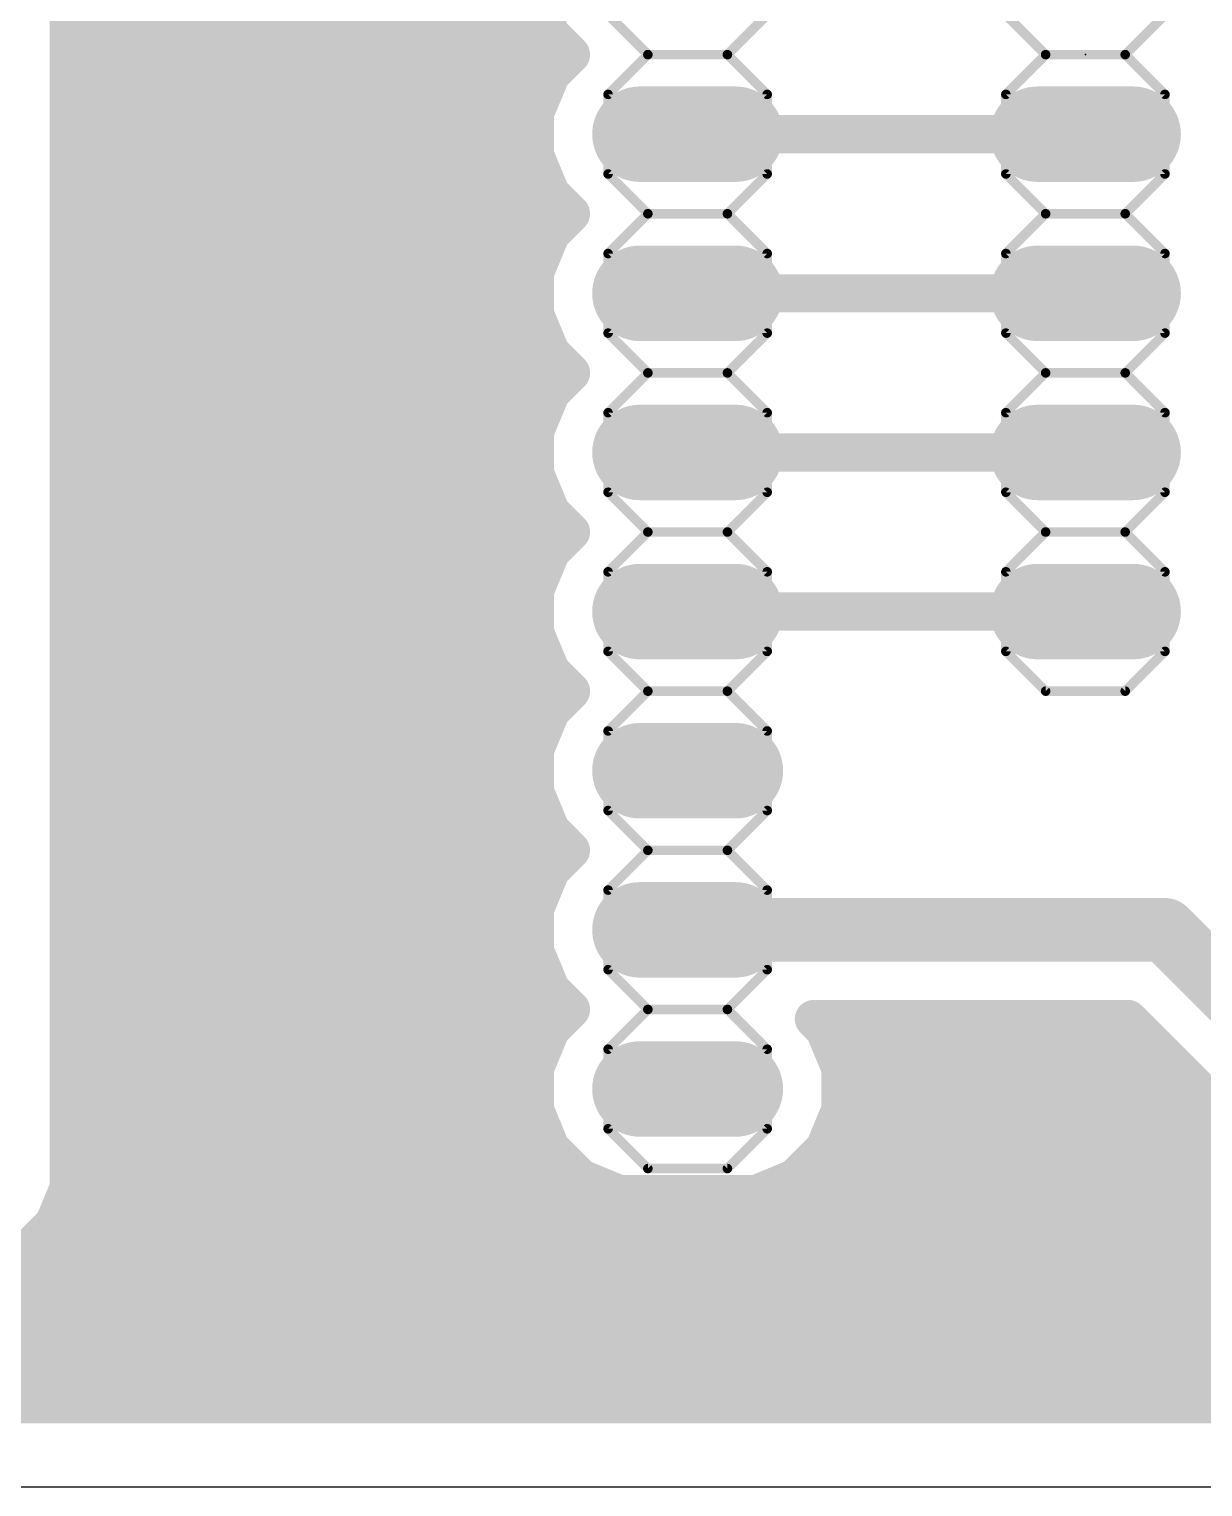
# Model space of a CAD drawing. Extents: x 2.5 to 54.6, y 1.3 to 50.5.
# Drawn here: x 25.05 to 43.78, y 1.27 to 24.54 of the extents above; entities that cross this region are included whole.
import ezdxf

# ---------------------------------------------------------------- set-up
doc = ezdxf.new("R2010")
doc.units = 0
for name, color, linetype in [('1', 12, 'CONTINUOUS'), ('17', 110, 'CONTINUOUS'), ('20', 31, 'CONTINUOUS'), ('21', 253, 'CONTINUOUS'), ('23', 53, 'CONTINUOUS'), ('51', 253, 'CONTINUOUS')]:
    doc.layers.add(name, color=color, linetype=linetype)

# ---------------------------------------------------------------- blocks, each defined once
blk = doc.blocks.new('RECT')
blk.add_solid([(-0.5, -0.5), (0.5, -0.5), (-0.5, 0.5), (0.5, 0.5)])
blk = doc.blocks.new('LONGP100')
at = {"const_width": 1}
blk.add_lwpolyline([(-0.5, 0), (0.5, 0)], dxfattribs=at)
at = {"const_width": 0.5}
for points in [[(-0.5, 0.25, 1), (-0.5, -0.25)], [(0.5, -0.25, 1), (0.5, 0.25)]]:
    blk.add_lwpolyline(points, format="xyb", dxfattribs=at)

msp = doc.modelspace()

# ---------------------------------------------------------------- linework, layer by layer
at = {"layer": '1'}
for points, const_width in [([(25.6794, 6.6582), (25.6794, 26.0282)], 0.6096), ([(33.1216, 25.0665), (33.3768, 24.4504)], 0.6096), ([(25.6794, 24.384), (33.4432, 24.384)], 0.6096), ([(33.3768, 24.4504), (33.6972, 24.13)], 0.6096), ([(33.6972, 24.13), (33.3768, 23.8096)], 0.6096), ([(25.6794, 23.7744), (33.3622, 23.7744)], 0.6096), ([(33.3768, 23.8096), (33.1216, 23.1935)], 0.6096), ([(25.6794, 23.1648), (33.1216, 23.1648)], 0.6096), ([(33.1216, 23.1935), (33.1216, 22.5265)], 0.6096), ([(35.56, 22.86), (41.91, 22.86)], 0.6096), ([(25.6794, 22.5552), (33.1216, 22.5552)], 0.6096), ([(33.1216, 22.5265), (33.3768, 21.9104)], 0.6096), ([(25.6794, 21.9456), (33.3622, 21.9456)], 0.6096), ([(33.3768, 21.9104), (33.6972, 21.59)], 0.6096), ([(33.6972, 21.59), (33.3768, 21.2696)], 0.6096), ([(25.6794, 21.336), (33.4432, 21.336)], 0.6096), ([(33.3768, 21.2696), (33.1216, 20.6535)], 0.6096), ([(25.6794, 20.7264), (33.1518, 20.7264)], 0.6096), ([(33.1216, 20.6535), (33.1216, 19.9865)], 0.6096), ([(35.56, 20.32), (41.91, 20.32)], 0.6096), ([(25.6794, 20.1168), (33.1216, 20.1168)], 0.6096), ([(33.1216, 19.9865), (33.3768, 19.3704)], 0.6096), ([(25.6794, 19.5072), (33.3201, 19.5072)], 0.6096), ([(33.3768, 19.3704), (33.6972, 19.05)], 0.6096), ([(33.6972, 19.05), (33.3768, 18.7296)], 0.6096), ([(25.6794, 18.8976), (33.5448, 18.8976)], 0.6096), ([(33.3768, 18.7296), (33.1216, 18.1135)], 0.6096), ([(25.6794, 18.288), (33.1939, 18.288)], 0.6096), ([(33.1216, 18.1135), (33.1216, 17.4465)], 0.6096), ([(25.6794, 17.6784), (33.1216, 17.6784)], 0.6096), ([(35.56, 17.78), (41.91, 17.78)], 0.6096), ([(33.1216, 17.4465), (33.3768, 16.8304)], 0.6096), ([(25.6794, 17.0688), (33.2781, 17.0688)], 0.6096), ([(33.3768, 16.8304), (33.6972, 16.51)], 0.6096), ([(25.6794, 16.4592), (33.6464, 16.4592)], 0.6096), ([(33.6972, 16.51), (33.3768, 16.1896)], 0.6096), ([(33.3768, 16.1896), (33.1216, 15.5735)], 0.6096), ([(25.6794, 15.8496), (33.236, 15.8496)], 0.6096), ([(33.1216, 15.5735), (33.1216, 14.9065)], 0.6096), ([(25.6794, 15.24), (33.1216, 15.24)], 0.6096), ([(35.56, 15.24), (41.91, 15.24)], 0.6096), ([(33.1216, 14.9065), (33.3768, 14.2904)], 0.6096), ([(25.6794, 14.6304), (33.236, 14.6304)], 0.6096), ([(33.3768, 14.2904), (33.6972, 13.97)], 0.6096), ([(25.6794, 14.0208), (33.6464, 14.0208)], 0.6096), ([(33.6972, 13.97), (33.3768, 13.6496)], 0.6096), ([(33.3768, 13.6496), (33.1216, 13.0335)], 0.6096), ([(25.6794, 13.4112), (33.2781, 13.4112)], 0.6096), ([(33.1216, 13.0335), (33.1216, 12.3665)], 0.6096), ([(25.6794, 12.8016), (33.1216, 12.8016)], 0.6096), ([(33.1216, 12.3665), (33.3768, 11.7504)], 0.6096), ([(25.6794, 12.192), (33.1939, 12.192)], 0.6096), ([(25.6794, 11.5824), (33.5448, 11.5824)], 0.6096), ([(33.3768, 11.7504), (33.6972, 11.43)], 0.6096), ([(33.6972, 11.43), (33.3768, 11.1096)], 0.6096), ([(33.3768, 11.1096), (33.1216, 10.4935)], 0.6096), ([(25.6794, 10.9728), (33.3202, 10.9728)], 0.6096), ([(33.1216, 10.4935), (33.1216, 9.8265)], 0.6096), ([(25.6794, 10.3632), (33.1216, 10.3632)], 0.6096), ([(35.56, 10.16), (43.18, 10.16)], 1.016), ([(43.18, 10.16), (45.72, 7.62)], 1.016), ([(25.6794, 9.7536), (33.1518, 9.7536)], 0.6096), ([(33.1216, 9.8265), (33.3768, 9.2104)], 0.6096), ([(25.6794, 9.144), (33.4432, 9.144)], 0.6096), ([(33.3768, 9.2104), (33.6972, 8.89)], 0.6096), ([(33.6972, 8.89), (33.3768, 8.5696)], 0.6096), ([(33.3768, 8.5696), (33.1216, 7.9535)], 0.6096), ([(37.7432, 8.5696), (37.5752, 8.7376)], 0.6096), ([(37.5752, 8.7376), (42.5908, 8.7376)], 0.6096), ([(37.9984, 7.9535), (37.7432, 8.5696)], 0.6096), ([(42.5908, 8.7376), (44.5141, 6.8143)], 0.6096), ([(25.6794, 8.5344), (33.3622, 8.5344)], 0.6096), ([(37.7578, 8.5344), (42.794, 8.5344)], 0.6096), ([(25.6794, 7.9248), (33.1216, 7.9248)], 0.6096), ([(33.1216, 7.9535), (33.1216, 7.2865)], 0.6096), ([(37.9984, 7.2865), (37.9984, 7.9535)], 0.6096), ([(37.9984, 7.9248), (43.4036, 7.9248)], 0.6096), ([(25.6794, 7.3152), (33.1216, 7.3152)], 0.6096), ([(33.1216, 7.2865), (33.3768, 6.6704)], 0.6096), ([(37.7432, 6.6704), (37.9984, 7.2865)], 0.6096), ([(37.9984, 7.3152), (44.0132, 7.3152)], 0.6096), ([(25.6794, 6.7056), (33.3622, 6.7056)], 0.6096), ([(37.7578, 6.7056), (44.6228, 6.7056)], 0.6096), ([(25.6794, 6.0418), (25.6794, 6.6582)], 0.6096), ([(33.3768, 6.6704), (33.8484, 6.1988)], 0.6096), ([(37.2716, 6.1988), (37.7432, 6.6704)], 0.6096), ([(25.4435, 5.4723), (25.6794, 6.0418)], 0.6096), ([(25.6794, 6.096), (34.0966, 6.096)], 0.6096), ([(33.8484, 6.1988), (34.4645, 5.9436)], 0.6096), ([(36.6555, 5.9436), (37.2716, 6.1988)], 0.6096), ([(37.0234, 6.096), (48.0311, 6.096)], 0.6096), ([(34.4645, 5.9436), (36.6555, 5.9436)], 0.6096), ([(22.9035, 2.9323), (25.4435, 5.4723)], 0.6096), ([(25.4493, 5.4864), (48.5308, 5.4864)], 0.6096), ([(24.848, 4.8768), (53.2692, 4.8768)], 0.6096), ([(24.2384, 4.2672), (53.2692, 4.2672)], 0.6096), ([(23.6288, 3.6576), (53.2692, 3.6576)], 0.6096), ([(23.0192, 3.048), (53.2692, 3.048)], 0.6096), ([(53.2692, 2.5908), (22.562, 2.5908)], 0.6096)]:
    msp.add_lwpolyline(points, dxfattribs=dict(at, const_width=const_width))
for points, const_width in [([(25.6794, 24.5364, 1), (25.6794, 24.2316)], 0.3048), ([(33.4846, 24.5582, 1), (33.2691, 24.3426)], 0.3048), ([(33.4432, 24.2316, 1), (33.4432, 24.5364)], 0.3048), ([(33.236, 24.3921, 1), (33.5176, 24.5087)], 0.3048), ([(33.805, 24.0222, 1), (33.5894, 24.2378)], 0.3048), ([(33.5894, 24.0222, 1), (33.805, 24.2378)], 0.3048), ([(25.6794, 23.9268, 1), (25.6794, 23.622)], 0.3048), ([(33.2691, 23.9174, 1), (33.4846, 23.7018)], 0.3048), ([(33.5176, 23.7513, 1), (33.236, 23.8679)], 0.3048), ([(33.3622, 23.622, 1), (33.3622, 23.9268)], 0.3048), ([(25.6794, 23.3172, 1), (25.6794, 23.0124)], 0.3048), ([(33.274, 23.1935, 1), (32.9692, 23.1935)], 0.3048), ([(32.9808, 23.2518, 1), (33.2624, 23.1351)], 0.3048), ([(33.1216, 23.0124, 1), (33.1216, 23.3172)], 0.3048), ([(35.56, 23.0124, 1), (35.56, 22.7076)], 0.3048), ([(41.91, 22.7076, 1), (41.91, 23.0124)], 0.3048), ([(25.6794, 22.7076, 1), (25.6794, 22.4028)], 0.3048), ([(33.2624, 22.5849, 1), (32.9808, 22.4682)], 0.3048), ([(33.1216, 22.4028, 1), (33.1216, 22.7076)], 0.3048), ([(32.9692, 22.5265, 1), (33.274, 22.5265)], 0.3048), ([(25.6794, 22.098, 1), (25.6794, 21.7932)], 0.3048), ([(33.4846, 22.0182, 1), (33.2691, 21.8026)], 0.3048), ([(33.236, 21.8521, 1), (33.5176, 21.9687)], 0.3048), ([(33.3622, 21.7932, 1), (33.3622, 22.098)], 0.3048), ([(33.805, 21.4822, 1), (33.5894, 21.6978)], 0.3048), ([(25.6794, 21.4884, 1), (25.6794, 21.1836)], 0.3048), ([(33.4432, 21.1836, 1), (33.4432, 21.4884)], 0.3048), ([(33.5894, 21.4822, 1), (33.805, 21.6978)], 0.3048), ([(33.2691, 21.3774, 1), (33.4846, 21.1618)], 0.3048), ([(33.5176, 21.2113, 1), (33.236, 21.3279)], 0.3048), ([(25.6794, 20.8788, 1), (25.6794, 20.574)], 0.3048), ([(33.274, 20.6535, 1), (32.9692, 20.6535)], 0.3048), ([(33.1518, 20.574, 1), (33.1518, 20.8788)], 0.3048), ([(32.9808, 20.7118, 1), (33.2624, 20.5951)], 0.3048), ([(35.56, 20.4724, 1), (35.56, 20.1676)], 0.3048), ([(41.91, 20.1676, 1), (41.91, 20.4724)], 0.3048), ([(25.6794, 20.2692, 1), (25.6794, 19.9644)], 0.3048), ([(33.2624, 20.0449, 1), (32.9808, 19.9282)], 0.3048), ([(33.1216, 19.9644, 1), (33.1216, 20.2692)], 0.3048), ([(32.9692, 19.9865, 1), (33.274, 19.9865)], 0.3048), ([(25.6794, 19.6596, 1), (25.6794, 19.3548)], 0.3048), ([(33.3201, 19.3548, 1), (33.3201, 19.6596)], 0.3048), ([(33.4846, 19.4782, 1), (33.2691, 19.2626)], 0.3048), ([(33.236, 19.3121, 1), (33.5176, 19.4287)], 0.3048), ([(33.805, 18.9422, 1), (33.5894, 19.1578)], 0.3048), ([(25.6794, 19.05, 1), (25.6794, 18.7452)], 0.3048), ([(33.5448, 18.7452, 1), (33.5448, 19.05)], 0.3048), ([(33.5894, 18.9422, 1), (33.805, 19.1578)], 0.3048), ([(33.2691, 18.8374, 1), (33.4846, 18.6218)], 0.3048), ([(33.5176, 18.6713, 1), (33.236, 18.7879)], 0.3048), ([(25.6794, 18.4404, 1), (25.6794, 18.1356)], 0.3048), ([(33.274, 18.1135, 1), (32.9692, 18.1135)], 0.3048), ([(33.1939, 18.1356, 1), (33.1939, 18.4404)], 0.3048), ([(32.9808, 18.1718, 1), (33.2624, 18.0551)], 0.3048), ([(25.6794, 17.8308, 1), (25.6794, 17.526)], 0.3048), ([(33.1216, 17.526, 1), (33.1216, 17.8308)], 0.3048), ([(35.56, 17.9324, 1), (35.56, 17.6276)], 0.3048), ([(41.91, 17.6276, 1), (41.91, 17.9324)], 0.3048), ([(33.2624, 17.5049, 1), (32.9808, 17.3882)], 0.3048), ([(32.9692, 17.4465, 1), (33.274, 17.4465)], 0.3048), ([(25.6794, 17.2212, 1), (25.6794, 16.9164)], 0.3048), ([(33.2781, 16.9164, 1), (33.2781, 17.2212)], 0.3048), ([(33.4846, 16.9382, 1), (33.2691, 16.7226)], 0.3048), ([(33.236, 16.7721, 1), (33.5176, 16.8887)], 0.3048), ([(25.6794, 16.6116, 1), (25.6794, 16.3068)], 0.3048), ([(33.805, 16.4022, 1), (33.5894, 16.6178)], 0.3048), ([(33.5894, 16.4022, 1), (33.805, 16.6178)], 0.3048), ([(33.6464, 16.3068, 1), (33.6464, 16.6116)], 0.3048), ([(33.2691, 16.2974, 1), (33.4846, 16.0818)], 0.3048), ([(33.5176, 16.1313, 1), (33.236, 16.2479)], 0.3048), ([(25.6794, 16.002, 1), (25.6794, 15.6972)], 0.3048), ([(33.236, 15.6972, 1), (33.236, 16.002)], 0.3048), ([(33.274, 15.5735, 1), (32.9692, 15.5735)], 0.3048), ([(32.9808, 15.6318, 1), (33.2624, 15.5151)], 0.3048), ([(25.6794, 15.3924, 1), (25.6794, 15.0876)], 0.3048), ([(33.1216, 15.0876, 1), (33.1216, 15.3924)], 0.3048), ([(35.56, 15.3924, 1), (35.56, 15.0876)], 0.3048), ([(41.91, 15.0876, 1), (41.91, 15.3924)], 0.3048), ([(33.2624, 14.9649, 1), (32.9808, 14.8482)], 0.3048), ([(25.6794, 14.7828, 1), (25.6794, 14.478)], 0.3048), ([(32.9692, 14.9065, 1), (33.274, 14.9065)], 0.3048), ([(33.236, 14.478, 1), (33.236, 14.7828)], 0.3048), ([(33.4846, 14.3982, 1), (33.2691, 14.1826)], 0.3048), ([(33.236, 14.2321, 1), (33.5176, 14.3487)], 0.3048), ([(25.6794, 14.1732, 1), (25.6794, 13.8684)], 0.3048), ([(33.805, 13.8622, 1), (33.5894, 14.0778)], 0.3048), ([(33.5894, 13.8622, 1), (33.805, 14.0778)], 0.3048), ([(33.6464, 13.8684, 1), (33.6464, 14.1732)], 0.3048), ([(33.2691, 13.7574, 1), (33.4846, 13.5418)], 0.3048), ([(33.5176, 13.5913, 1), (33.236, 13.7079)], 0.3048), ([(25.6794, 13.5636, 1), (25.6794, 13.2588)], 0.3048), ([(33.2781, 13.2588, 1), (33.2781, 13.5636)], 0.3048), ([(33.274, 13.0335, 1), (32.9692, 13.0335)], 0.3048), ([(25.6794, 12.954, 1), (25.6794, 12.6492)], 0.3048), ([(32.9808, 13.0918, 1), (33.2624, 12.9751)], 0.3048), ([(33.1216, 12.6492, 1), (33.1216, 12.954)], 0.3048), ([(33.2624, 12.4249, 1), (32.9808, 12.3082)], 0.3048), ([(25.6794, 12.3444, 1), (25.6794, 12.0396)], 0.3048), ([(32.9692, 12.3665, 1), (33.274, 12.3665)], 0.3048), ([(33.1939, 12.0396, 1), (33.1939, 12.3444)], 0.3048), ([(25.6794, 11.7348, 1), (25.6794, 11.43)], 0.3048), ([(33.4846, 11.8582, 1), (33.2691, 11.6426)], 0.3048), ([(33.236, 11.6921, 1), (33.5176, 11.8087)], 0.3048), ([(33.5448, 11.43, 1), (33.5448, 11.7348)], 0.3048), ([(33.805, 11.3222, 1), (33.5894, 11.5378)], 0.3048), ([(33.5894, 11.3222, 1), (33.805, 11.5378)], 0.3048), ([(33.5176, 11.0513, 1), (33.236, 11.1679)], 0.3048), ([(25.6794, 11.1252, 1), (25.6794, 10.8204)], 0.3048), ([(33.2691, 11.2174, 1), (33.4846, 11.0018)], 0.3048), ([(33.3202, 10.8204, 1), (33.3202, 11.1252)], 0.3048), ([(33.274, 10.4935, 1), (32.9692, 10.4935)], 0.3048), ([(32.9808, 10.5518, 1), (33.2624, 10.4351)], 0.3048), ([(25.6794, 10.5156, 1), (25.6794, 10.2108)], 0.3048), ([(33.1216, 10.2108, 1), (33.1216, 10.5156)], 0.3048), ([(35.56, 10.414, 1), (35.56, 9.906)], 0.508), ([(43.3596, 10.3396, 1), (43.0004, 9.9804)], 0.508), ([(43.18, 9.906, 1), (43.18, 10.414)], 0.508), ([(25.6794, 9.906, 1), (25.6794, 9.6012)], 0.3048), ([(33.2624, 9.8849, 1), (32.9808, 9.7682)], 0.3048), ([(33.1518, 9.6012, 1), (33.1518, 9.906)], 0.3048), ([(32.9692, 9.8265, 1), (33.274, 9.8265)], 0.3048), ([(25.6794, 9.2964, 1), (25.6794, 8.9916)], 0.3048), ([(33.4846, 9.3182, 1), (33.2691, 9.1026)], 0.3048), ([(33.236, 9.1521, 1), (33.5176, 9.2687)], 0.3048), ([(33.4432, 8.9916, 1), (33.4432, 9.2964)], 0.3048), ([(33.805, 8.7822, 1), (33.5894, 8.9978)], 0.3048), ([(33.5894, 8.7822, 1), (33.805, 8.9978)], 0.3048), ([(33.5176, 8.5113, 1), (33.236, 8.6279)], 0.3048), ([(37.6829, 8.8454, 1), (37.4674, 8.6298)], 0.3048), ([(37.5752, 8.89, 1), (37.5752, 8.5852)], 0.3048), ([(37.884, 8.6279, 1), (37.6024, 8.5113)], 0.3048), ([(42.6986, 8.8454, 1), (42.4831, 8.6298)], 0.3048), ([(42.5908, 8.5852, 1), (42.5908, 8.89)], 0.3048), ([(25.6794, 8.6868, 1), (25.6794, 8.382)], 0.3048), ([(33.2691, 8.6774, 1), (33.4846, 8.4618)], 0.3048), ([(33.3622, 8.382, 1), (33.3622, 8.6868)], 0.3048), ([(37.7578, 8.6868, 1), (37.7578, 8.382)], 0.3048), ([(37.6354, 8.4618, 1), (37.8509, 8.6774)], 0.3048), ([(42.794, 8.382, 1), (42.794, 8.6868)], 0.3048), ([(25.6794, 8.0772, 1), (25.6794, 7.7724)], 0.3048), ([(33.274, 7.9535, 1), (32.9692, 7.9535)], 0.3048), ([(32.9808, 8.0118, 1), (33.2624, 7.8951)], 0.3048), ([(33.1216, 7.7724, 1), (33.1216, 8.0772)], 0.3048), ([(38.1508, 7.9535, 1), (37.846, 7.9535)], 0.3048), ([(37.9984, 8.0772, 1), (37.9984, 7.7724)], 0.3048), ([(37.8576, 7.8951, 1), (38.1392, 8.0118)], 0.3048), ([(43.4036, 7.7724, 1), (43.4036, 8.0772)], 0.3048), ([(25.6794, 7.4676, 1), (25.6794, 7.1628)], 0.3048), ([(33.2624, 7.3449, 1), (32.9808, 7.2282)], 0.3048), ([(33.1216, 7.1628, 1), (33.1216, 7.4676)], 0.3048), ([(37.9984, 7.4676, 1), (37.9984, 7.1628)], 0.3048), ([(38.1392, 7.2282, 1), (37.8576, 7.3449)], 0.3048), ([(32.9692, 7.2865, 1), (33.274, 7.2865)], 0.3048), ([(37.846, 7.2865, 1), (38.1508, 7.2865)], 0.3048), ([(25.6794, 6.858, 1), (25.6794, 6.5532)], 0.3048), ([(33.3622, 6.5532, 1), (33.3622, 6.858)], 0.3048), ([(37.7578, 6.858, 1), (37.7578, 6.5532)], 0.3048), ([(25.8318, 6.6582, 1), (25.527, 6.6582)], 0.3048), ([(25.527, 6.6582, 1), (25.8318, 6.6582)], 0.3048), ([(33.4846, 6.7782, 1), (33.2691, 6.5626)], 0.3048), ([(33.236, 6.6121, 1), (33.5176, 6.7287)], 0.3048), ([(37.6024, 6.7287, 1), (37.884, 6.6121)], 0.3048), ([(37.8509, 6.5626, 1), (37.6354, 6.7782)], 0.3048), ([(25.6794, 6.2484, 1), (25.6794, 5.9436)], 0.3048), ([(25.8202, 5.9835, 1), (25.5386, 6.1001)], 0.3048), ([(33.9067, 6.3396, 1), (33.7901, 6.058)], 0.3048), ([(33.7406, 6.0911, 1), (33.9562, 6.3066)], 0.3048), ([(34.0966, 5.9436, 1), (34.0966, 6.2484)], 0.3048), ([(37.0234, 6.2484, 1), (37.0234, 5.9436)], 0.3048), ([(37.1638, 6.3066, 1), (37.3794, 6.0911)], 0.3048), ([(37.3299, 6.058, 1), (37.2133, 6.3396)], 0.3048), ([(25.527, 6.0418, 1), (25.8318, 6.0418)], 0.3048), ([(34.4645, 6.096, 1), (34.4645, 5.7912)], 0.3048), ([(34.4062, 5.8028, 1), (34.5229, 6.0844)], 0.3048), ([(36.5971, 6.0844, 1), (36.7138, 5.8028)], 0.3048), ([(36.6555, 5.7912, 1), (36.6555, 6.096)], 0.3048), ([(25.3027, 5.5307, 1), (25.5843, 5.414)], 0.3048), ([(25.4493, 5.6388, 1), (25.4493, 5.334)], 0.3048), ([(25.5513, 5.3646, 1), (25.3358, 5.5801)], 0.3048)]:
    msp.add_lwpolyline(points, format="xyb", dxfattribs=dict(at, const_width=const_width))
at = {"layer": '20'}
msp.add_line((2.54, 1.27), (54.59, 1.27), dxfattribs=at)
at = {"layer": '21', "const_width": 0.1524}
for points in [[(34.925, 24.13), (34.29, 24.765)], [(36.83, 24.765), (36.195, 24.13)], [(41.275, 24.13), (40.64, 24.765)], [(43.18, 24.765), (42.545, 24.13)], [(34.29, 23.495), (34.925, 24.13)], [(36.195, 24.13), (34.925, 24.13)], [(36.195, 24.13), (36.83, 23.495)], [(40.64, 23.495), (41.275, 24.13)], [(42.545, 24.13), (41.275, 24.13)], [(42.545, 24.13), (43.18, 23.495)], [(34.29, 22.225), (34.29, 23.495)], [(36.83, 23.495), (36.83, 22.225)], [(40.64, 22.225), (40.64, 23.495)], [(43.18, 23.495), (43.18, 22.225)], [(34.925, 21.59), (34.29, 22.225)], [(36.83, 22.225), (36.195, 21.59)], [(41.275, 21.59), (40.64, 22.225)], [(43.18, 22.225), (42.545, 21.59)], [(34.925, 21.59), (34.29, 20.955)], [(36.195, 21.59), (34.925, 21.59)], [(36.83, 20.955), (36.195, 21.59)], [(40.64, 20.955), (41.275, 21.59)], [(42.545, 21.59), (41.275, 21.59)], [(42.545, 21.59), (43.18, 20.955)], [(34.29, 19.685), (34.29, 20.955)], [(36.83, 20.955), (36.83, 19.685)], [(40.64, 19.685), (40.64, 20.955)], [(43.18, 20.955), (43.18, 19.685)], [(34.925, 19.05), (34.29, 19.685)], [(36.83, 19.685), (36.195, 19.05)], [(41.275, 19.05), (40.64, 19.685)], [(43.18, 19.685), (42.545, 19.05)], [(34.29, 18.415), (34.925, 19.05)], [(36.195, 19.05), (34.925, 19.05)], [(36.195, 19.05), (36.83, 18.415)], [(41.275, 19.05), (40.64, 18.415)], [(42.545, 19.05), (41.275, 19.05)], [(43.18, 18.415), (42.545, 19.05)], [(34.29, 17.145), (34.29, 18.415)], [(36.83, 18.415), (36.83, 17.145)], [(40.64, 17.145), (40.64, 18.415)], [(43.18, 18.415), (43.18, 17.145)], [(34.925, 16.51), (34.29, 17.145)], [(36.83, 17.145), (36.195, 16.51)], [(41.275, 16.51), (40.64, 17.145)], [(43.18, 17.145), (42.545, 16.51)], [(34.29, 15.875), (34.925, 16.51)], [(36.195, 16.51), (34.925, 16.51)], [(36.195, 16.51), (36.83, 15.875)], [(41.275, 16.51), (40.64, 15.875)], [(42.545, 16.51), (41.275, 16.51)], [(43.18, 15.875), (42.545, 16.51)], [(34.29, 14.605), (34.29, 15.875)], [(36.83, 15.875), (36.83, 14.605)], [(40.64, 14.605), (40.64, 15.875)], [(43.18, 15.875), (43.18, 14.605)], [(34.925, 13.97), (34.29, 14.605)], [(36.83, 14.605), (36.195, 13.97)], [(41.275, 13.97), (40.64, 14.605)], [(43.18, 14.605), (42.545, 13.97)], [(34.925, 13.97), (34.29, 13.335)], [(36.195, 13.97), (34.925, 13.97)], [(36.83, 13.335), (36.195, 13.97)], [(42.545, 13.97), (41.275, 13.97)], [(34.29, 12.065), (34.29, 13.335)], [(36.83, 13.335), (36.83, 12.065)], [(34.925, 11.43), (34.29, 12.065)], [(36.83, 12.065), (36.195, 11.43)], [(34.29, 10.795), (34.925, 11.43)], [(36.195, 11.43), (34.925, 11.43)], [(36.195, 11.43), (36.83, 10.795)], [(34.29, 9.525), (34.29, 10.795)], [(36.83, 10.795), (36.83, 9.525)], [(34.925, 8.89), (34.29, 9.525)], [(36.83, 9.525), (36.195, 8.89)], [(34.29, 8.255), (34.925, 8.89)], [(36.195, 8.89), (34.925, 8.89)], [(36.195, 8.89), (36.83, 8.255)], [(34.29, 6.985), (34.29, 8.255)], [(36.83, 8.255), (36.83, 6.985)], [(34.925, 6.35), (34.29, 6.985)], [(36.83, 6.985), (36.195, 6.35)], [(36.195, 6.35), (34.925, 6.35)]]:
    msp.add_lwpolyline(points, dxfattribs=at)
at = {"layer": '21', "const_width": 0.0762}
for points in [[(34.925, 24.1681, 1), (34.925, 24.0919)], [(34.9519, 24.1031, 1), (34.8981, 24.1569)], [(36.2219, 24.1569, 1), (36.1681, 24.1031)], [(36.195, 24.0919, 1), (36.195, 24.1681)], [(41.275, 24.1681, 1), (41.275, 24.0919)], [(41.3019, 24.1031, 1), (41.2481, 24.1569)], [(42.5719, 24.1569, 1), (42.5181, 24.1031)], [(42.545, 24.0919, 1), (42.545, 24.1681)], [(34.8981, 24.1031, 1), (34.9519, 24.1569)], [(36.1681, 24.1569, 1), (36.2219, 24.1031)], [(41.2481, 24.1031, 1), (41.3019, 24.1569)], [(42.5181, 24.1569, 1), (42.5719, 24.1031)], [(34.3281, 23.495, 1), (34.2519, 23.495)], [(34.2631, 23.5219, 1), (34.3169, 23.4681)], [(36.8681, 23.495, 1), (36.7919, 23.495)], [(36.8031, 23.4681, 1), (36.8569, 23.5219)], [(40.6781, 23.495, 1), (40.6019, 23.495)], [(40.6131, 23.5219, 1), (40.6669, 23.4681)], [(43.2181, 23.495, 1), (43.1419, 23.495)], [(43.1531, 23.4681, 1), (43.2069, 23.5219)], [(34.2519, 22.225, 1), (34.3281, 22.225)], [(34.3169, 22.2519, 1), (34.2631, 22.1981)], [(36.7919, 22.225, 1), (36.8681, 22.225)], [(36.8569, 22.1981, 1), (36.8031, 22.2519)], [(40.6019, 22.225, 1), (40.6781, 22.225)], [(40.6669, 22.2519, 1), (40.6131, 22.1981)], [(43.1419, 22.225, 1), (43.2181, 22.225)], [(43.2069, 22.1981, 1), (43.1531, 22.2519)], [(34.925, 21.6281, 1), (34.925, 21.5519)], [(34.9519, 21.5631, 1), (34.8981, 21.6169)], [(34.8981, 21.5631, 1), (34.9519, 21.6169)], [(36.2219, 21.6169, 1), (36.1681, 21.5631)], [(36.1681, 21.6169, 1), (36.2219, 21.5631)], [(36.195, 21.5519, 1), (36.195, 21.6281)], [(41.275, 21.6281, 1), (41.275, 21.5519)], [(41.3019, 21.5631, 1), (41.2481, 21.6169)], [(41.2481, 21.5631, 1), (41.3019, 21.6169)], [(42.5719, 21.6169, 1), (42.5181, 21.5631)], [(42.5181, 21.6169, 1), (42.5719, 21.5631)], [(42.545, 21.5519, 1), (42.545, 21.6281)], [(34.3281, 20.955, 1), (34.2519, 20.955)], [(34.2631, 20.9819, 1), (34.3169, 20.9281)], [(36.8681, 20.955, 1), (36.7919, 20.955)], [(36.8031, 20.9281, 1), (36.8569, 20.9819)], [(40.6781, 20.955, 1), (40.6019, 20.955)], [(40.6131, 20.9819, 1), (40.6669, 20.9281)], [(43.2181, 20.955, 1), (43.1419, 20.955)], [(43.1531, 20.9281, 1), (43.2069, 20.9819)], [(34.2519, 19.685, 1), (34.3281, 19.685)], [(34.3169, 19.7119, 1), (34.2631, 19.6581)], [(36.7919, 19.685, 1), (36.8681, 19.685)], [(36.8569, 19.6581, 1), (36.8031, 19.7119)], [(40.6019, 19.685, 1), (40.6781, 19.685)], [(40.6669, 19.7119, 1), (40.6131, 19.6581)], [(43.1419, 19.685, 1), (43.2181, 19.685)], [(43.2069, 19.6581, 1), (43.1531, 19.7119)], [(34.925, 19.0881, 1), (34.925, 19.0119)], [(34.9519, 19.0231, 1), (34.8981, 19.0769)], [(34.8981, 19.0231, 1), (34.9519, 19.0769)], [(36.2219, 19.0769, 1), (36.1681, 19.0231)], [(36.1681, 19.0769, 1), (36.2219, 19.0231)], [(36.195, 19.0119, 1), (36.195, 19.0881)], [(41.275, 19.0881, 1), (41.275, 19.0119)], [(41.3019, 19.0231, 1), (41.2481, 19.0769)], [(41.2481, 19.0231, 1), (41.3019, 19.0769)], [(42.5719, 19.0769, 1), (42.5181, 19.0231)], [(42.5181, 19.0769, 1), (42.5719, 19.0231)], [(42.545, 19.0119, 1), (42.545, 19.0881)], [(34.3281, 18.415, 1), (34.2519, 18.415)], [(34.2631, 18.4419, 1), (34.3169, 18.3881)], [(36.8681, 18.415, 1), (36.7919, 18.415)], [(36.8031, 18.3881, 1), (36.8569, 18.4419)], [(40.6781, 18.415, 1), (40.6019, 18.415)], [(40.6131, 18.4419, 1), (40.6669, 18.3881)], [(43.2181, 18.415, 1), (43.1419, 18.415)], [(43.1531, 18.3881, 1), (43.2069, 18.4419)], [(34.3169, 17.1719, 1), (34.2631, 17.1181)], [(36.8569, 17.1181, 1), (36.8031, 17.1719)], [(40.6669, 17.1719, 1), (40.6131, 17.1181)], [(43.2069, 17.1181, 1), (43.1531, 17.1719)], [(34.2519, 17.145, 1), (34.3281, 17.145)], [(36.7919, 17.145, 1), (36.8681, 17.145)], [(40.6019, 17.145, 1), (40.6781, 17.145)], [(43.1419, 17.145, 1), (43.2181, 17.145)], [(34.925, 16.5481, 1), (34.925, 16.4719)], [(34.9519, 16.4831, 1), (34.8981, 16.5369)], [(34.8981, 16.4831, 1), (34.9519, 16.5369)], [(36.2219, 16.5369, 1), (36.1681, 16.4831)], [(36.1681, 16.5369, 1), (36.2219, 16.4831)], [(36.195, 16.4719, 1), (36.195, 16.5481)], [(41.275, 16.5481, 1), (41.275, 16.4719)], [(41.3019, 16.4831, 1), (41.2481, 16.5369)], [(41.2481, 16.4831, 1), (41.3019, 16.5369)], [(42.5719, 16.5369, 1), (42.5181, 16.4831)], [(42.5181, 16.5369, 1), (42.5719, 16.4831)], [(42.545, 16.4719, 1), (42.545, 16.5481)], [(34.3281, 15.875, 1), (34.2519, 15.875)], [(34.2631, 15.9019, 1), (34.3169, 15.8481)], [(36.8681, 15.875, 1), (36.7919, 15.875)], [(36.8031, 15.8481, 1), (36.8569, 15.9019)], [(40.6781, 15.875, 1), (40.6019, 15.875)], [(40.6131, 15.9019, 1), (40.6669, 15.8481)], [(43.2181, 15.875, 1), (43.1419, 15.875)], [(43.1531, 15.8481, 1), (43.2069, 15.9019)], [(34.3169, 14.6319, 1), (34.2631, 14.5781)], [(36.8569, 14.5781, 1), (36.8031, 14.6319)], [(40.6669, 14.6319, 1), (40.6131, 14.5781)], [(43.2069, 14.5781, 1), (43.1531, 14.6319)], [(34.2519, 14.605, 1), (34.3281, 14.605)], [(36.7919, 14.605, 1), (36.8681, 14.605)], [(40.6019, 14.605, 1), (40.6781, 14.605)], [(43.1419, 14.605, 1), (43.2181, 14.605)], [(34.925, 14.0081, 1), (34.925, 13.9319)], [(34.9519, 13.9431, 1), (34.8981, 13.9969)], [(34.8981, 13.9431, 1), (34.9519, 13.9969)], [(36.2219, 13.9969, 1), (36.1681, 13.9431)], [(36.1681, 13.9969, 1), (36.2219, 13.9431)], [(36.195, 13.9319, 1), (36.195, 14.0081)], [(41.275, 14.0081, 1), (41.275, 13.9319)], [(41.2481, 13.9431, 1), (41.3019, 13.9969)], [(42.5181, 13.9969, 1), (42.5719, 13.9431)], [(42.545, 13.9319, 1), (42.545, 14.0081)], [(34.3281, 13.335, 1), (34.2519, 13.335)], [(34.2631, 13.3619, 1), (34.3169, 13.3081)], [(36.8681, 13.335, 1), (36.7919, 13.335)], [(36.8031, 13.3081, 1), (36.8569, 13.3619)], [(34.2519, 12.065, 1), (34.3281, 12.065)], [(34.3169, 12.0919, 1), (34.2631, 12.0381)], [(36.7919, 12.065, 1), (36.8681, 12.065)], [(36.8569, 12.0381, 1), (36.8031, 12.0919)], [(34.925, 11.4681, 1), (34.925, 11.3919)], [(34.9519, 11.4031, 1), (34.8981, 11.4569)], [(34.8981, 11.4031, 1), (34.9519, 11.4569)], [(36.2219, 11.4569, 1), (36.1681, 11.4031)], [(36.1681, 11.4569, 1), (36.2219, 11.4031)], [(36.195, 11.3919, 1), (36.195, 11.4681)], [(34.3281, 10.795, 1), (34.2519, 10.795)], [(34.2631, 10.8219, 1), (34.3169, 10.7681)], [(36.8681, 10.795, 1), (36.7919, 10.795)], [(36.8031, 10.7681, 1), (36.8569, 10.8219)], [(34.2519, 9.525, 1), (34.3281, 9.525)], [(34.3169, 9.5519, 1), (34.2631, 9.4981)], [(36.7919, 9.525, 1), (36.8681, 9.525)], [(36.8569, 9.4981, 1), (36.8031, 9.5519)], [(34.925, 8.9281, 1), (34.925, 8.8519)], [(34.9519, 8.8631, 1), (34.8981, 8.9169)], [(34.8981, 8.8631, 1), (34.9519, 8.9169)], [(36.2219, 8.9169, 1), (36.1681, 8.8631)], [(36.1681, 8.9169, 1), (36.2219, 8.8631)], [(36.195, 8.8519, 1), (36.195, 8.9281)], [(34.3281, 8.255, 1), (34.2519, 8.255)], [(34.2631, 8.2819, 1), (34.3169, 8.2281)], [(36.8681, 8.255, 1), (36.7919, 8.255)], [(36.8031, 8.2281, 1), (36.8569, 8.2819)], [(34.2519, 6.985, 1), (34.3281, 6.985)], [(34.3169, 7.0119, 1), (34.2631, 6.9581)], [(36.7919, 6.985, 1), (36.8681, 6.985)], [(36.8569, 6.9581, 1), (36.8031, 7.0119)], [(34.925, 6.3881, 1), (34.925, 6.3119)], [(34.8981, 6.3231, 1), (34.9519, 6.3769)], [(36.1681, 6.3769, 1), (36.2219, 6.3231)], [(36.195, 6.3119, 1), (36.195, 6.3881)]]:
    msp.add_lwpolyline(points, format="xyb", dxfattribs=at)
at = {"layer": '23'}
msp.add_point((41.91, 24.13), dxfattribs=at)

# ---------------------------------------------------------------- block references
at = {"layer": '17', "xscale": 1.524, "yscale": 1.524}
for p in [(35.56, 22.86), (35.56, 22.86), (41.91, 22.86), (41.91, 22.86), (35.56, 20.32), (35.56, 20.32), (41.91, 20.32), (41.91, 20.32), (35.56, 17.78), (35.56, 17.78), (41.91, 17.78), (41.91, 17.78), (35.56, 15.24), (35.56, 15.24), (41.91, 15.24), (41.91, 15.24), (35.56, 12.7), (35.56, 12.7), (35.56, 10.16), (35.56, 10.16), (35.56, 7.62), (35.56, 7.62)]:
    msp.add_blockref('LONGP100', p, dxfattribs=at)
at = {"layer": '51', "xscale": 0.508, "yscale": 0.508, "rotation": 270}
for p in [(35.56, 22.86), (41.91, 22.86), (35.56, 20.32), (41.91, 20.32), (35.56, 17.78), (41.91, 17.78), (35.56, 15.24), (41.91, 15.24), (35.56, 12.7), (35.56, 10.16), (35.56, 7.62)]:
    msp.add_blockref('RECT', p, dxfattribs=at)

doc.saveas('drawing.dxf')
